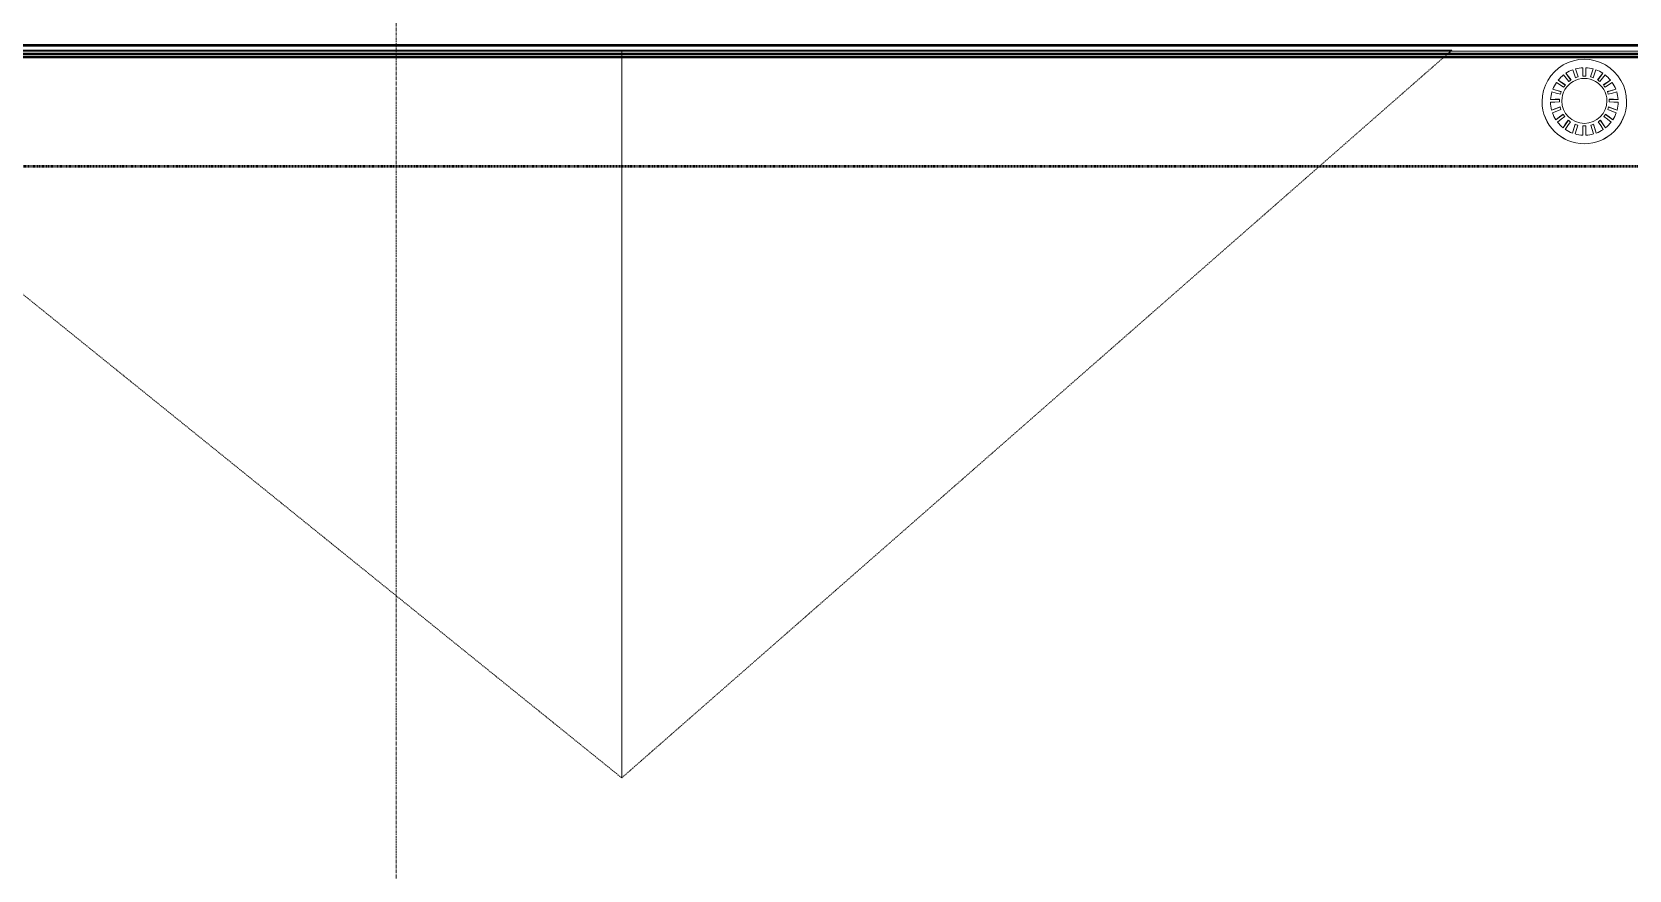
# Model space of a CAD drawing. Header units: inches. Extents: x -4218 to -1830, y 9757 to 12359.
# Drawn here: x -3219 to -2935.4, y 11964.7 to 12113.6 of the extents above; entities that cross this region are included whole.
import ezdxf

# ---------------------------------------------------------------- set-up
doc = ezdxf.new("R2010")
doc.units = ezdxf.units.IN
doc.header["$MEASUREMENT"] = 0
doc.linetypes.add('Dash 1_16_', pattern=[0.125, 0.0625, -0.0625])
doc.linetypes.add('Grid Line 1_2_', pattern=[0.875, 0.5, -0.125, 0.125, -0.125])
for name, color, linetype, lineweight in [('A-ROOF', 132, 'Continuous', 13), ('A-ROOF-2', 254, 'Dash 1_16_', 9), ('A-ROOF-3', 7, 'Dash 1_16_', 9), ('A-WALL-1', 113, 'Continuous', 9), ('C-PROP-LINE-1', 91, 'Dash 1_16_', 50), ('M-EQPM', 50, 'Continuous', 9), ('S-GRID-1', 1, 'Grid Line 1_2_', 9)]:
    doc.layers.add(name, color=color, linetype=linetype, lineweight=lineweight)

# ---------------------------------------------------------------- blocks, each defined once
blk = doc.blocks.new('Basic Wall _ EXT - FIBER CEMENT - SMALL - ___-2145929-BACKGROUND - ROOF PLAN')
at = {"layer": 'A-WALL-1'}
for p, q in [((-2075.17, 12111.34), (-3853.48, 12111.34)), ((-2075.17, 12111.34), (-3853.48, 12111.34)), ((-2075.25, 12111.26), (-3853.4, 12111.26)), ((-2075.25, 12111.26), (-3853.4, 12111.26)), ((-3853.2, 12111.06), (-2075.45, 12111.06)), ((-2075.45, 12111.06), (-3853.2, 12111.06)), ((-3852.33, 12110.19), (-2076.32, 12110.19)), ((-2076.32, 12110.19), (-3852.33, 12110.19)), ((-2076.67, 12109.84), (-3851.97, 12109.84)), ((-2076.72, 12109.79), (-3851.93, 12109.79)), ((-2076.73, 12109.78), (-3851.92, 12109.78)), ((-3851.85, 12109.72), (-2076.8, 12109.72)), ((-2076.79, 12109.72), (-3851.85, 12109.72)), ((-2076.8, 12109.72), (-3851.85, 12109.72)), ((-2076.8, 12109.71), (-3851.85, 12109.71)), ((-2076.83, 12109.68), (-3851.82, 12109.68)), ((-2076.86, 12109.65), (-3851.78, 12109.65)), ((-3851.71, 12109.57), (-2076.94, 12109.57)), ((-2077.23, 12109.28), (-3851.42, 12109.28)), ((-2077.3, 12109.22), (-3851.35, 12109.22)), ((-2077.42, 12109.09), (-3851.22, 12109.09)), ((-2077.53, 12108.98), (-3851.11, 12108.98))]:
    blk.add_line(p, q, dxfattribs=at)
blk = doc.blocks.new('22142613 - Roof Drains - Type A - 15_ Strainer - 8_ Drain-V175-BACKGROUND - ROOF PLAN')
at = {"layer": 'M-EQPM'}
for p, q in [((-2638.71, 12105.04), (-2639.59, 12106.26)), ((-2637.44, 12105.59), (-2637.91, 12107.01)), ((-2634.74, 12107.01), (-2635.2, 12105.59)), ((-2633.06, 12106.26), (-2633.94, 12105.04)), ((-2640.44, 12102.94), (-2641.91, 12103.41)), ((-2639.74, 12104.13), (-2640.97, 12105.02)), ((-2631.68, 12105.02), (-2632.91, 12104.13)), ((-2630.74, 12103.41), (-2632.21, 12102.94)), ((-2643.82, 12101.23), (-2643.82, 12101.21)), ((-2640.74, 12101.59), (-2642.31, 12101.59)), ((-2640.32, 12101.21), (-2640.32, 12100.99)), ((-2632.32, 12100.99), (-2632.32, 12101.21)), ((-2630.33, 12101.59), (-2631.91, 12101.59)), ((-2628.82, 12101.21), (-2628.82, 12101.23)), ((-2640.61, 12100.21), (-2642.13, 12099.71)), ((-2640.05, 12098.94), (-2641.37, 12097.98)), ((-2639.13, 12097.9), (-2640.1, 12096.57)), ((-2632.55, 12096.57), (-2633.51, 12097.9)), ((-2631.28, 12097.98), (-2632.59, 12098.94)), ((-2630.52, 12099.71), (-2632.04, 12100.21)), ((-2637.93, 12097.19), (-2638.45, 12095.62)), ((-2634.2, 12095.62), (-2634.71, 12097.19))]:
    blk.add_line(p, q, dxfattribs=at)
at = {"layer": 'M-EQPM', "flags": 128}
for points in [[(-2639.59, 12106.26), (-2639.13, 12105.66), (-2638.66, 12105.07)], [(-2637.9, 12105.45), (-2638.14, 12106.16), (-2638.38, 12106.86)], [(-2637.91, 12107.01), (-2637.66, 12106.31), (-2637.42, 12105.6)], [(-2636.57, 12105.73), (-2636.57, 12106.48), (-2636.57, 12107.22)], [(-2636.07, 12107.22), (-2636.07, 12106.48), (-2636.07, 12105.73)], [(-2635.23, 12105.6), (-2634.99, 12106.31), (-2634.74, 12107.01)], [(-2634.27, 12106.86), (-2634.51, 12106.16), (-2634.75, 12105.45)], [(-2633.98, 12105.07), (-2633.52, 12105.66), (-2633.06, 12106.26)], [(-2641.91, 12103.41), (-2641.16, 12103.21), (-2640.41, 12103.01)], [(-2640, 12103.78), (-2640.63, 12104.2), (-2641.27, 12104.62)], [(-2640.97, 12105.02), (-2640.33, 12104.6), (-2639.69, 12104.18)], [(-2639.07, 12104.78), (-2639.54, 12105.37), (-2640, 12105.97)], [(-2632.65, 12105.97), (-2633.11, 12105.37), (-2633.57, 12104.78)], [(-2632.95, 12104.18), (-2632.31, 12104.6), (-2631.68, 12105.02)], [(-2631.38, 12104.62), (-2632.01, 12104.2), (-2632.65, 12103.78)], [(-2632.24, 12103.01), (-2631.49, 12103.21), (-2630.74, 12103.41)], [(-2640.75, 12101.17), (-2641.53, 12101.13), (-2642.32, 12101.09)], [(-2642.31, 12101.59), (-2641.52, 12101.63), (-2640.73, 12101.67)], [(-2640.58, 12102.54), (-2641.32, 12102.74), (-2642.07, 12102.94)], [(-2630.57, 12102.94), (-2631.32, 12102.74), (-2632.07, 12102.54)], [(-2631.91, 12101.67), (-2631.12, 12101.63), (-2630.33, 12101.59)], [(-2630.33, 12101.09), (-2631.11, 12101.13), (-2631.9, 12101.17)], [(-2642.13, 12099.71), (-2641.38, 12100), (-2640.63, 12100.29)], [(-2640.49, 12099.81), (-2641.23, 12099.52), (-2641.98, 12099.24)], [(-2641.37, 12097.98), (-2640.73, 12098.49), (-2640.09, 12098.99)], [(-2639.81, 12098.58), (-2640.44, 12098.08), (-2641.08, 12097.57)], [(-2640.1, 12096.57), (-2639.64, 12097.25), (-2639.17, 12097.93)], [(-2633.47, 12097.93), (-2633.01, 12097.25), (-2632.55, 12096.57)], [(-2631.57, 12097.57), (-2632.2, 12098.08), (-2632.84, 12098.58)], [(-2632.55, 12098.99), (-2631.92, 12098.49), (-2631.28, 12097.98)], [(-2630.66, 12099.24), (-2631.41, 12099.52), (-2632.16, 12099.81)], [(-2632.02, 12100.29), (-2631.27, 12100), (-2630.52, 12099.71)], [(-2638.77, 12097.63), (-2639.24, 12096.95), (-2639.7, 12096.27)], [(-2638.45, 12095.62), (-2638.2, 12096.41), (-2637.96, 12097.2)], [(-2637.48, 12097.04), (-2637.73, 12096.25), (-2637.97, 12095.46)], [(-2636.57, 12095.23), (-2636.57, 12096.06), (-2636.57, 12096.89)], [(-2636.07, 12096.89), (-2636.07, 12096.06), (-2636.07, 12095.23)], [(-2634.68, 12095.46), (-2634.92, 12096.25), (-2635.16, 12097.04)], [(-2634.69, 12097.2), (-2634.45, 12096.41), (-2634.2, 12095.62)], [(-2632.95, 12096.27), (-2633.41, 12096.95), (-2633.87, 12097.63)]]:
    blk.add_lwpolyline(points, dxfattribs=at)
at = {"layer": 'M-EQPM'}
for centre, major_axis, start_param, end_param in [((-2636.32, 12101.23), (7.5, 0), 0, 3.141593), ((-2636.32, 12101.23), (6, 0), 1.921009, 2.146732), ((-2636.32, 12101.23), (6, 0), 1.612475, 1.83765), ((-2636.32, 12101.23), (6, 0), 1.303943, 1.529118), ((-2636.32, 12101.23), (6, 0), 0.994861, 1.220584), ((-2636.32, 12101.23), (6, 0), 2.540227, 2.768432), ((-2636.32, 12101.23), (6, 0), 2.230094, 2.456861), ((-2636.32, 12101.34), (4, 0), 0, 3.141593), ((-2636.32, 12101.31), (4.43, 0), 2.43676, 2.549818), ((-2636.32, 12101.31), (4.43, 0), 2.128072, 2.241119), ((-2636.32, 12101.31), (4.43, 0), 1.820803, 1.933842), ((-2636.32, 12101.31), (4.43, 0), 1.514279, 1.627314), ((-2636.32, 12101.31), (4.43, 0), 1.207751, 1.32079), ((-2636.32, 12101.31), (4.43, 0), 0.900473, 1.013521), ((-2636.32, 12101.31), (4.43, 0), 0.591774, 0.704832), ((-2636.32, 12101.23), (6, 0), 0.684732, 0.911499), ((-2636.32, 12101.23), (6, 0), 0.373161, 0.601365), ((-2636.32, 12101.23), (7.5, 0), 3.141593, 6.283185), ((-2636.32, 12101.21), (7.5, 0), 3.141593, 6.283185), ((-2636.32, 12101.23), (6, 0), 3.16507, 3.39675), ((-2636.32, 12101.23), (6, 0), 2.851802, 3.081699), ((-2636.32, 12101.31), (4.43, 0), 3.060354, 3.141593), ((-2636.32, 12101.31), (4.43, 0), 3.141593, 3.173424), ((-2636.32, 12101.31), (4.43, 0), 2.747406, 2.860472), ((-2636.32, 12101.34), (4, 0), 3.141593, 6.283185), ((-2636.32, 12101.31), (4.43, 0), 0.28112, 0.394187), ((-2636.32, 12101.31), (4.43, 0), 0, 0.081239), ((-2636.32, 12101.31), (4.43, 0), 6.251354, 6.283185), ((-2636.32, 12101.23), (6, 0), 0.059893, 0.289791), ((-2636.32, 12101.23), (6, 0), 6.028028, 6.259707), ((-2636.32, 12101.23), (6, 0), 3.48012, 3.713498), ((-2636.32, 12101.31), (4.43, 0), 3.375724, 3.488791), ((-2636.32, 12101.31), (4.43, 0), 3.693397, 3.806455), ((-2636.32, 12101.31), (4.43, 0), 4.013027, 4.126075), ((-2636.32, 12101.31), (4.43, 0), 5.298703, 5.411751), ((-2636.32, 12101.31), (4.43, 0), 5.618323, 5.731381), ((-2636.32, 12101.31), (4.43, 0), 5.935987, 6.049054), ((-2636.32, 12101.23), (6, 0), 5.71128, 5.944658), ((-2636.32, 12101.23), (6, 0), 3.796864, 4.031687), ((-2636.32, 12101.23), (6, 0), 4.11505, 4.350924), ((-2636.32, 12101.23), (6, 0), 4.434283, 4.67071), ((-2636.32, 12101.31), (4.43, 0), 4.334077, 4.447116), ((-2636.32, 12101.31), (4.43, 0), 4.655871, 4.768907), ((-2636.32, 12101.23), (6, 0), 4.754068, 4.990495), ((-2636.32, 12101.31), (4.43, 0), 4.977662, 5.090701), ((-2636.32, 12101.23), (6, 0), 5.073854, 5.309728), ((-2636.32, 12101.23), (6, 0), 5.393091, 5.627914)]:
    blk.add_ellipse(centre, major_axis=major_axis, ratio=0.999788, start_param=start_param, end_param=end_param, dxfattribs=at)
blk = doc.blocks.new('Family - ___-2835903-BACKGROUND - ROOF PLAN')
at = {"layer": 'C-PROP-LINE-1'}
blk.add_line((-2096.45, 12089.69), (-3831.82, 12089.69), dxfattribs=at)

msp = doc.modelspace()

# ---------------------------------------------------------------- linework, layer by layer
at = {"layer": 'A-ROOF'}
for p, q in [((-3114.24, 12109.45), (-3114.24, 12109.38)), ((-3114.24, 12109.21), (-3114.24, 11981.08))]:
    msp.add_line(p, q, dxfattribs=at)
at = {"layer": 'A-ROOF-2'}
for p, q in [((-2967.86, 12109.45), (-2967.95, 12109.38)), ((-2966.85, 12110.34), (-2967.36, 12109.89))]:
    msp.add_line(p, q, dxfattribs=at)
at = {"layer": 'A-ROOF-3'}
for p, q in [((-3114.24, 11981.08), (-3272.85, 12109.21)), ((-2968.14, 12109.21), (-3114.24, 11981.08))]:
    msp.add_line(p, q, dxfattribs=at)
at = {"layer": 'A-WALL-1'}
for p, q in [((-2076.8, 12109.71), (-3851.85, 12109.71)), ((-2966.85, 12110.34), (-3274.24, 12110.34)), ((-3114.24, 12109.89), (-3114.24, 12110.34)), ((-2967.36, 12109.89), (-2966.85, 12110.34))]:
    msp.add_line(p, q, dxfattribs=at)
at = {"layer": 'S-GRID-1'}
msp.add_line((-3154.32, 9836.18), (-3154.32, 12310.35), dxfattribs=at)

# ---------------------------------------------------------------- block references
at = {"layer": 'A-WALL-1'}
msp.add_blockref('Basic Wall _ EXT - FIBER CEMENT - SMALL - ___-2145929-BACKGROUND - ROOF PLAN', (0, 0), dxfattribs=at)
at = {"layer": 'C-PROP-LINE-1'}
msp.add_blockref('Family - ___-2835903-BACKGROUND - ROOF PLAN', (0, 0), dxfattribs=at)
at = {"layer": 'M-EQPM'}
msp.add_blockref('22142613 - Roof Drains - Type A - 15_ Strainer - 8_ Drain-V175-BACKGROUND - ROOF PLAN', (-307, 0), dxfattribs=at)

doc.saveas('drawing.dxf')
